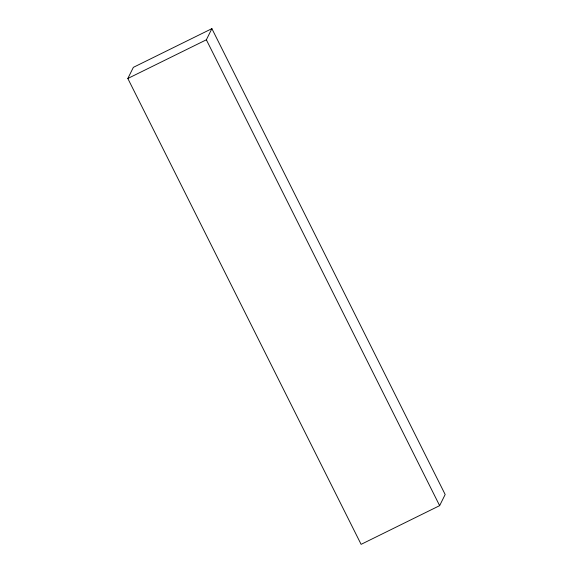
<?xml version="1.0" encoding="UTF-8"?>
<svg xmlns="http://www.w3.org/2000/svg" width="573" height="573" viewBox="0 0 573 573"><rect width="100%" height="100%" fill="white"/><g stroke="black" fill="none" stroke-linecap="round" stroke-linejoin="round"><path stroke-width="0.86" d="M127.829 78.494L133.359 67.349L211.888 28.65L445.171 494.506L439.641 505.651L361.112 544.35L127.829 78.494L206.359 39.795L211.888 28.65M206.359 39.795L439.641 505.651"/></g></svg>
